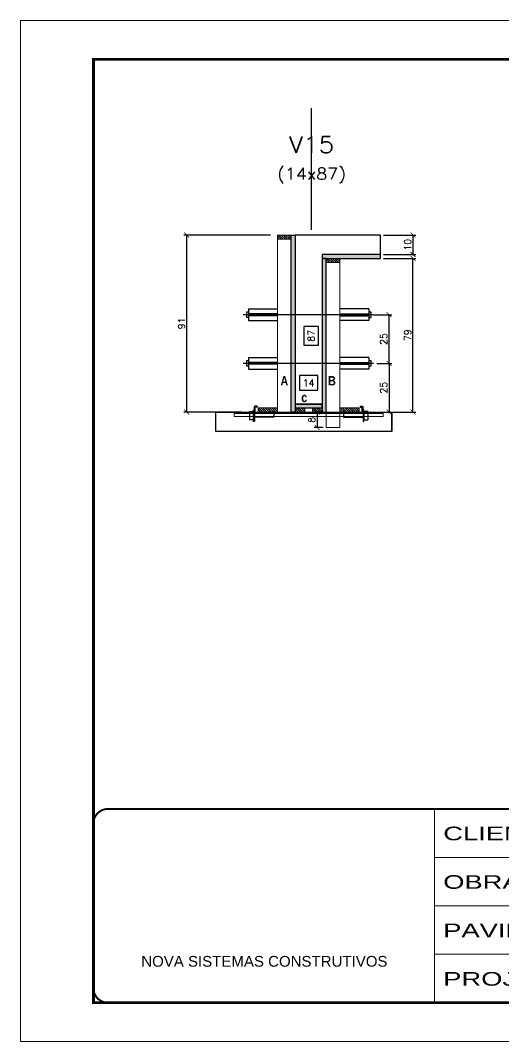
# Model space of a CAD drawing. Extents: x -10448 to -1189, y -11772 to 17235.
# Drawn here: x -8850 to -8353, y 10051 to 11101 of the extents above; entities that cross this region are included whole.
import ezdxf
from ezdxf.enums import TextEntityAlignment as Align

# ---------------------------------------------------------------- set-up
doc = ezdxf.new("R2010")
doc.units = 0
for name, pattern in [('CONTINUO', [0]), ('DASHED', [0.75, 0.5, -0.25]), ('HIDDEN', [0.375, 0.25, -0.125])]:
    doc.linetypes.add(name, pattern=pattern)
for name, color, linetype in [('barrote', 251, 'Continuous'), ('COTA', 241, 'Continuous'), ('Cota Seção (2x)', 4, 'Continuous'), ('detalhes', 4, 'Continuous'), ('Painéis', 200, 'Continuous'), ('presilha', 1, 'Continuous'), ('TENSOR', 3, 'Continuous'), ('Texto de Titulo', 7, 'Continuous'), ('Texto Qtd Sarr', 242, 'Continuous')]:
    doc.layers.add(name, color=color, linetype=linetype)
for name, color, linetype, lineweight in [('CONCRETO', 251, 'Continuous', 25), ('Folhas', 255, 'Continuous', 9), ('Hachura', 251, 'Continuous', 9), ('Madeira', 126, 'Continuous', 18), ('SARRAFO DE PRESSAO', 251, 'DASHED', 9), ('SCO-___-LAJ', 2, 'Continuous', 0), ('Texto Seção', 7, 'Continuous', 15)]:
    doc.layers.add(name, color=color, linetype=linetype, lineweight=lineweight)
doc.styles.add('ARIAL', font='arial.ttf')
doc.styles.add('Romans', font='romans.shx')
doc.styles.add('TECNICA', font='techb___.ttf', dxfattribs={"height": 10})
doc.styles.add('Tecnologia', font='')
doc.styles.get('Tecnologia').set_extended_font_data('Forgotten Futurist')
doc.dimstyles.new('Cota Seção (2x)', dxfattribs={"dimtxt": 7, "dimasz": 5, "dimexe": 3, "dimexo": 3, "dimgap": 2, "dimtad": 3, "dimdec": 1, "dimlfac": 0.5, "dimzin": 12, "dimdsep": 46, "dimtxsty": 'Romans', "dimblk": 'ARCHTICK', "dimcen": 0, "dimclrd": 4, "dimclre": 4, "dimclrt": 1, "dimadec": 1, "dimazin": 3, "dimtfac": 1, "dimtdec": 1, "dimtmove": 0, "dimatfit": 3, "dimldrblk": 'OBLIQUE', "dimfxl": 1, "dimtolj": 1, "dimtzin": 12, "dimarcsym": 0})
doc.dimstyles.new('Cota Seção interna', dxfattribs={"dimtxt": 7, "dimasz": 6, "dimexe": 0.18, "dimexo": 2, "dimgap": -4, "dimtad": 3, "dimdec": 1, "dimlfac": 0.5, "dimzin": 12, "dimdsep": 46, "dimtxsty": 'Romans', "dimblk": 'ARCHTICK', "dimcen": 0.09, "dimse1": 1, "dimse2": 1, "dimsd1": 1, "dimsd2": 1, "dimclrd": 180, "dimclre": 5, "dimclrt": 1, "dimadec": 0, "dimazin": 3, "dimtfac": 1, "dimtdec": 1, "dimtofl": 0, "dimtmove": 0, "dimatfit": 3, "dimldrblk": 'ARCHTICK', "dimfxl": 1, "dimtolj": 1, "dimtzin": 0, "dimarcsym": 0})
pattern_1 = [(315, (14355.2247, 2469.0314), (1.12253202, 1.12253202), [])]

# ---------------------------------------------------------------- blocks, each defined once
blk = doc.blocks.new('9999999999')
at = {"color": 30, "linetype": 'CONTINUO'}
for p, q in [((98564.6, 34230.2), (98564.6, 34429.4)), ((98564.6, 34379.6), (99584, 34379.6)), ((98564.6, 34329.8), (99488, 34329.8)), ((98564.6, 34280), (99488, 34280))]:
    blk.add_line(p, q, dxfattribs=at)
at = {"color": 30, "linetype": 'CONTINUO', "const_width": 2}
blk.add_lwpolyline([(99584, 34230.2), (99584, 34414.4, 0.414214), (99569, 34429.4), (98229, 34429.4, 0.414214), (98214, 34414.4), (98214, 34245.2, 0.414214), (98229, 34230.2), (99584, 34230.2)], format="xyb", dxfattribs=at)
at = {"layer": 'Folhas'}
blk.add_lwpolyline([(98139, 34190.2), (99624, 34190.2), (99624, 35240.2), (98139, 35240.2)], close=True, dxfattribs=at)
at = {"layer": 'Folhas', "color": 30, "const_width": 3}
blk.add_lwpolyline([(98214, 34230.2), (99584, 34230.2), (99584, 35200.2), (98214, 35200.2)], close=True, dxfattribs=at)
at = {"color": 7, "linetype": 'Continuous', "ltscale": 5, "style": 'ARIAL'}
blk.add_text('NOVA SISTEMAS CONSTRUTIVOS', height=11.059, dxfattribs=at).set_placement((98263.2, 34267.2))
at = {"layer": 'Folhas', "color": 7, "style": 'Tecnologia', "width": 1.5}
for s, p in [('CLIENTE:', (98573.7, 34397.2)), ('OBRA:', (98573.7, 34347.3)), ('PAVIMENTO:', (98573.7, 34297.5)), ('PROJETO:', (98573.7, 34247.7))]:
    blk.add_text(s, height=14, dxfattribs=at).set_placement(p)
blk = doc.blocks.new('_ArchTick')
at = {"color": 0, "linetype": 'ByBlock', "const_width": 0.15}
blk.add_lwpolyline([(-0.5, -0.5), (0.5, 0.5)], dxfattribs=at)
blk = doc.blocks.new('*D633')
at = {"layer": 'COTA', "color": 4, "lineweight": -2, "transparency": 16777216}
for p, q in [((-8476.4, 10856.7), (-8443.2, 10856.7)), ((-8446.2, 10698.7), (-8446.2, 10856.7)), ((-8494, 10698.7), (-8443.2, 10698.7))]:
    blk.add_line(p, q, dxfattribs=at)
at = {"layer": 'Defpoints', "color": 0, "transparency": 16777216}
for p in [(-8479.4, 10856.7), (-8446.2, 10856.7), (-8497, 10698.7)]:
    blk.add_point(p, dxfattribs=at)
at = {"layer": 'COTA', "color": 4, "lineweight": -2, "transparency": 16777216, "xscale": 5, "yscale": 5, "zscale": 5}
for p, rotation in [((-8446.2, 10856.7), 90), ((-8446.2, 10698.7), 270)]:
    blk.add_blockref('_ArchTick', p, dxfattribs=dict(at, rotation=rotation))
at = {"layer": 'COTA', "color": 1, "transparency": 16777216, "insert": (-8451.7, 10777.7), "char_height": 7, "attachment_point": 5, "rotation": 90, "style": 'Romans'}
blk.add_mtext('\\A1;79', dxfattribs=at)
blk = doc.blocks.new('_Oblique')
at = {"color": 0, "linetype": 'ByBlock', "lineweight": -2}
blk.add_line((-0.5, -0.5), (0.5, 0.5), dxfattribs=at)
blk = doc.blocks.new('*D634')
at = {"layer": 'COTA', "color": 4, "lineweight": -2, "transparency": 16777216}
for p, q in [((-8476.4, 10880.7), (-8443.2, 10880.7)), ((-8446.2, 10880.7), (-8446.2, 10860.7)), ((-8476.4, 10860.7), (-8443.2, 10860.7))]:
    blk.add_line(p, q, dxfattribs=at)
at = {"layer": 'Defpoints', "color": 0, "transparency": 16777216}
for p in [(-8479.4, 10880.7), (-8479.4, 10860.7), (-8446.2, 10860.7)]:
    blk.add_point(p, dxfattribs=at)
at = {"layer": 'COTA', "color": 4, "lineweight": -2, "transparency": 16777216, "xscale": 5, "yscale": 5, "zscale": 5}
for p, rotation in [((-8446.2, 10880.7), 90), ((-8446.2, 10860.7), 270)]:
    blk.add_blockref('_ArchTick', p, dxfattribs=dict(at, rotation=rotation))
at = {"layer": 'COTA', "color": 1, "transparency": 16777216, "insert": (-8451.7, 10870.7), "char_height": 7, "attachment_point": 5, "rotation": 90, "style": 'Romans'}
blk.add_mtext('\\A1;10', dxfattribs=at)
blk = doc.blocks.new('*D635')
at = {"layer": 'COTA', "color": 4, "lineweight": -2, "transparency": 16777216}
for p, q in [((-8592.8, 10880.7), (-8681.7, 10880.7)), ((-8678.7, 10698.7), (-8678.7, 10880.7)), ((-8622.4, 10698.7), (-8681.7, 10698.7))]:
    blk.add_line(p, q, dxfattribs=at)
at = {"layer": 'Defpoints', "color": 0, "transparency": 16777216}
for p in [(-8678.7, 10880.7), (-8589.8, 10880.7), (-8619.4, 10698.7)]:
    blk.add_point(p, dxfattribs=at)
at = {"layer": 'COTA', "color": 4, "lineweight": -2, "transparency": 16777216, "xscale": 5, "yscale": 5, "zscale": 5}
for p, rotation in [((-8678.7, 10880.7), 90), ((-8678.7, 10698.7), 270)]:
    blk.add_blockref('_ArchTick', p, dxfattribs=dict(at, rotation=rotation))
at = {"layer": 'COTA', "color": 1, "transparency": 16777216, "insert": (-8684.2, 10789.7), "char_height": 7, "attachment_point": 5, "rotation": 90, "style": 'Romans'}
blk.add_mtext('\\A1;91', dxfattribs=at)
blk = doc.blocks.new('*D636')
at = {"layer": 'Cota Seção (2x)', "color": 180, "lineweight": -2, "transparency": 16777216}
for p, q in [((-8543.4, 10786.6), (-8558.4, 10786.6)), ((-8558.4, 10786.6), (-8558.4, 10767.3)), ((-8543.4, 10767.3), (-8543.4, 10786.6)), ((-8558.4, 10767.3), (-8543.4, 10767.3))]:
    blk.add_line(p, q, dxfattribs=at)
at = {"layer": 'Defpoints', "color": 0, "transparency": 16777216}
for p in [(-8567.4, 10880.7), (-8539.4, 10880.7), (-8567.4, 10706.7)]:
    blk.add_point(p, dxfattribs=at)
at = {"layer": 'Cota Seção (2x)', "color": 1, "transparency": 16777216, "insert": (-8550.9, 10777), "char_height": 7, "attachment_point": 5, "rotation": 90, "style": 'Romans'}
blk.add_mtext('\\A1;87', dxfattribs=at)
blk = doc.blocks.new('PRESILHA METÁLICA 1')
at = {"layer": 'presilha'}
for p, q in [((7.5, 10.6), (7.5, 19.9)), ((12, 21), (8.6, 21)), ((9, 11.6), (9, 18.9)), ((12, 19.5), (9.6, 19.5)), ((12, 21), (12, 19.5)), ((0, 13), (6, 13)), ((0, 13), (0, 0)), ((6, 0), (0, 0)), ((6, 15.5), (7.5, 15.5)), ((6, -2.5), (6, 15.5)), ((6, 13), (6, 0)), ((7.5, 15.5), (7.5, -2.5)), ((37.5, 4.1), (7.5, 4.1)), ((37.5, 11), (9.6, 11)), ((37.5, 11), (37.5, 4.1)), ((7.5, -2.5), (6, -2.5))]:
    blk.add_line(p, q, dxfattribs=at)
for centre, radius, start, end in [((8.6, 19.9), 1.14, 90, 180), ((9.6, 18.9), 0.57, 90, 180), ((9.6, 11.6), 0.57, 180, 270)]:
    blk.add_arc(centre, radius, start, end, dxfattribs=at)
blk = doc.blocks.new('titulo1')
at = {"layer": 'Defpoints', "color": 252, "linetype": 'HIDDEN', "ltscale": 2}
blk.add_line((0, 0), (0, 125), dxfattribs=at)
at = {"layer": 'Defpoints', "style": 'Romans', "oblique": 15}
blk.add_attdef('FOLHA', text='', height=10, dxfattribs=at).set_placement((0, 15.6), align=Align.MIDDLE_CENTER)
at = {"layer": 'Texto Qtd Sarr', "color": 3, "style": 'Romans', "oblique": 15}
for tag, height, p in [('TITULO', 17, (0, 71.4)), ('SEÇÃO', 12, (0, 41.5))]:
    blk.add_attdef(tag, text='', height=height, dxfattribs=at).set_placement(p, align=Align.MIDDLE_CENTER)
blk = doc.blocks.new('*D654')
at = {"layer": 'Cota Seção (2x)', "color": 180, "lineweight": -2, "transparency": 16777216}
for p, q in [((-8544.1, 10736.1), (-8562.7, 10736.1)), ((-8562.7, 10736.1), (-8562.7, 10721.1)), ((-8544.1, 10721.1), (-8544.1, 10736.1)), ((-8562.7, 10721.1), (-8544.1, 10721.1))]:
    blk.add_line(p, q, dxfattribs=at)
at = {"layer": 'Defpoints', "color": 0, "transparency": 16777216}
for p in [(-8567.4, 10717.1), (-8567.4, 10706.7), (-8539.4, 10706.7)]:
    blk.add_point(p, dxfattribs=at)
at = {"layer": 'Cota Seção (2x)', "color": 1, "transparency": 16777216, "insert": (-8553.4, 10728.6), "char_height": 7, "attachment_point": 5, "style": 'Romans'}
blk.add_mtext('\\A1;14', dxfattribs=at)
blk = doc.blocks.new('*D659')
at = {"layer": 'COTA', "color": 4, "lineweight": -2, "transparency": 16777216}
for p, q in [((-8483.4, 10748.7), (-8467.8, 10748.7)), ((-8470.8, 10748.7), (-8470.8, 10698.7)), ((-8498.4, 10698.7), (-8467.8, 10698.7))]:
    blk.add_line(p, q, dxfattribs=at)
at = {"layer": 'Defpoints', "color": 0, "transparency": 16777216}
for p in [(-8486.4, 10748.7), (-8501.4, 10698.7), (-8470.8, 10698.7)]:
    blk.add_point(p, dxfattribs=at)
at = {"layer": 'COTA', "color": 4, "lineweight": -2, "transparency": 16777216, "xscale": 5, "yscale": 5, "zscale": 5}
for p, rotation in [((-8470.8, 10748.7), 90), ((-8470.8, 10698.7), 270)]:
    blk.add_blockref('_ArchTick', p, dxfattribs=dict(at, rotation=rotation))
at = {"layer": 'COTA', "color": 1, "transparency": 16777216, "insert": (-8476.3, 10723.7), "char_height": 7, "attachment_point": 5, "rotation": 90, "style": 'Romans'}
blk.add_mtext('\\A1;25', dxfattribs=at)
blk = doc.blocks.new('*D660')
at = {"layer": 'COTA', "color": 4, "lineweight": -2, "transparency": 16777216}
for p, q in [((-8486.4, 10798.7), (-8467.8, 10798.7)), ((-8470.8, 10748.7), (-8470.8, 10798.7)), ((-8483.4, 10748.7), (-8467.8, 10748.7))]:
    blk.add_line(p, q, dxfattribs=at)
at = {"layer": 'Defpoints', "color": 0, "transparency": 16777216}
for p in [(-8489.4, 10798.7), (-8470.8, 10798.7), (-8486.4, 10748.7)]:
    blk.add_point(p, dxfattribs=at)
at = {"layer": 'COTA', "color": 4, "lineweight": -2, "transparency": 16777216, "xscale": 5, "yscale": 5, "zscale": 5}
for p, rotation in [((-8470.8, 10798.7), 90), ((-8470.8, 10748.7), 270)]:
    blk.add_blockref('_ArchTick', p, dxfattribs=dict(at, rotation=rotation))
at = {"layer": 'COTA', "color": 1, "transparency": 16777216, "insert": (-8476.3, 10773.7), "char_height": 7, "attachment_point": 5, "rotation": 90, "style": 'Romans'}
blk.add_mtext('\\A1;25', dxfattribs=at)
blk = doc.blocks.new('*D699')
at = {"layer": 'COTA', "color": 4, "lineweight": -2, "transparency": 16777216}
for p, q in [((-8538.4, 10698.7), (-8547.7, 10698.7)), ((-8544.7, 10698.7), (-8544.7, 10682.7)), ((-8538.4, 10682.7), (-8547.7, 10682.7))]:
    blk.add_line(p, q, dxfattribs=at)
at = {"layer": 'Defpoints', "color": 0, "transparency": 16777216}
for p in [(-8535.4, 10698.7), (-8544.7, 10682.7), (-8535.4, 10682.7)]:
    blk.add_point(p, dxfattribs=at)
at = {"layer": 'COTA', "color": 4, "lineweight": -2, "transparency": 16777216, "xscale": 5, "yscale": 5, "zscale": 5}
for p, rotation in [((-8544.7, 10698.7), 90), ((-8544.7, 10682.7), 270)]:
    blk.add_blockref('_ArchTick', p, dxfattribs=dict(at, rotation=rotation))
at = {"layer": 'COTA', "color": 1, "transparency": 16777216, "insert": (-8550.2, 10690.7), "char_height": 7, "attachment_point": 5, "rotation": 90, "style": 'Romans'}
blk.add_mtext('\\A1;8', dxfattribs=at)

msp = doc.modelspace()

# ---------------------------------------------------------------- hatches: boundary and pattern name
at = {"layer": 'Hachura'}
h = msp.add_hatch(dxfattribs=at)
h.set_pattern_fill('ANSI31', color=256, scale=0.5, angle=270, style=0)
h.set_pattern_definition([(315, (14373.2247, 2646.6314), (1.12253202, 1.12253202), [])])
h.paths.add_polyline_path([(-8571.4, 10876.28), (-8571.4, 10880.68), (-8585.4, 10880.68), (-8585.4, 10876.28)])
h = msp.add_hatch(color=256, dxfattribs=at)
h.dxf.hatch_style = 1
h.paths.add_polyline_path([(-8571.4, 10880.68), (-8567.4, 10880.68), (-8567.4, 10698.68), (-8571.4, 10698.68)])
h = msp.add_hatch(color=256, dxfattribs=at)
h.dxf.hatch_style = 1
h.paths.add_polyline_path([(-8479.4, 10856.68), (-8479.4, 10860.68), (-8539.4, 10860.68), (-8539.4, 10856.68)])
h = msp.add_hatch(color=256, dxfattribs=at)
h.dxf.hatch_style = 1
h.paths.add_polyline_path([(-8535.4, 10856.68), (-8539.4, 10856.68), (-8539.4, 10698.68), (-8535.4, 10698.68)])
h = msp.add_hatch(dxfattribs=at)
h.set_pattern_fill('ANSI31', color=256, scale=0.5, angle=270, style=0)
h.set_pattern_definition([(315, (14392.0247, 2622.6314), (1.12253202, 1.12253202), [])])
h.paths.add_polyline_path([(-8535.4, 10852.28), (-8535.4, 10856.68), (-8521.4, 10856.68), (-8521.4, 10852.28)])
h = msp.add_hatch(dxfattribs=at)
h.set_pattern_fill('ANSI31', color=256, scale=0.5, angle=270, style=0)
h.set_pattern_definition([(315, (14379.2247, 2469.0314), (1.12253202, 1.12253202), [])])
h.paths.add_polyline_path([(-8605.4, 10698.68), (-8605.4, 10703.08), (-8585.4, 10703.08), (-8585.4, 10698.68)])
h = msp.add_hatch(color=256, dxfattribs=at)
h.dxf.hatch_style = 1
h.paths.add_polyline_path([(-8539.4, 10703.08), (-8539.4, 10706.68), (-8567.4, 10706.68), (-8567.4, 10703.08)])
h = msp.add_hatch(dxfattribs=at)
h.set_pattern_fill('ANSI31', color=256, scale=0.5, angle=270, style=0)
h.set_pattern_definition(pattern_1)
h.paths.add_polyline_path([(-8557.4, 10698.68), (-8557.4, 10703.08), (-8567.4, 10703.08), (-8567.4, 10698.68)])
h = msp.add_hatch(dxfattribs=at)
h.set_pattern_fill('ANSI31', color=256, scale=0.5, angle=270, style=0)
h.set_pattern_definition(pattern_1)
h.paths.add_polyline_path([(-8549.4, 10698.68), (-8549.4, 10703.08), (-8539.4, 10703.08), (-8539.4, 10698.68)])
h = msp.add_hatch(dxfattribs=at)
h.set_pattern_fill('ANSI31', color=256, scale=0.5, angle=270, style=0)
h.set_pattern_definition([(315, (14389.2247, 2469.0314), (1.12253202, 1.12253202), [])])
h.paths.add_polyline_path([(-8501.4, 10698.68), (-8501.4, 10703.08), (-8521.4, 10703.08), (-8521.4, 10698.68)])

# ---------------------------------------------------------------- linework, layer by layer
at = {"ltscale": 3}
for p, q in [((-8615.4, 10804.73), (-8615.4, 10792.73)), ((-8615.4, 10804.73), (-8585.4, 10804.73)), ((-8491.4, 10804.73), (-8521.4, 10804.73)), ((-8491.4, 10804.73), (-8491.4, 10792.73)), ((-8617.4, 10801.73), (-8617.4, 10795.73)), ((-8617.4, 10801.73), (-8615.4, 10801.73)), ((-8615.4, 10795.73), (-8617.4, 10795.73)), ((-8585.4, 10799.73), (-8615.4, 10799.73)), ((-8585.4, 10797.73), (-8615.4, 10797.73)), ((-8521.4, 10799.73), (-8491.4, 10799.73)), ((-8521.4, 10797.73), (-8491.4, 10797.73)), ((-8491.4, 10801.73), (-8489.4, 10801.73)), ((-8491.4, 10795.73), (-8489.4, 10795.73)), ((-8489.4, 10801.73), (-8489.4, 10795.73)), ((-8615.4, 10792.73), (-8585.4, 10792.73)), ((-8491.4, 10792.73), (-8521.4, 10792.73)), ((-8615.4, 10754.73), (-8615.4, 10742.73)), ((-8615.4, 10754.73), (-8585.4, 10754.73)), ((-8491.4, 10754.73), (-8521.4, 10754.73)), ((-8491.4, 10754.73), (-8491.4, 10742.73)), ((-8617.4, 10751.73), (-8617.4, 10745.73)), ((-8617.4, 10751.73), (-8615.4, 10751.73)), ((-8615.4, 10745.73), (-8617.4, 10745.73)), ((-8585.4, 10749.73), (-8615.4, 10749.73)), ((-8585.4, 10747.73), (-8615.4, 10747.73)), ((-8615.4, 10742.73), (-8585.4, 10742.73)), ((-8521.4, 10749.73), (-8491.4, 10749.73)), ((-8521.4, 10747.73), (-8491.4, 10747.73)), ((-8491.4, 10742.73), (-8521.4, 10742.73)), ((-8491.4, 10751.73), (-8489.4, 10751.73)), ((-8491.4, 10745.73), (-8489.4, 10745.73)), ((-8489.4, 10751.73), (-8489.4, 10745.73))]:
    msp.add_line(p, q, dxfattribs=at)
at = {"layer": 'barrote'}
msp.add_lwpolyline([(-8467.94, 10678.68), (-8648.72, 10678.68), (-8648.72, 10698.68), (-8467.94, 10698.68)], close=True, dxfattribs=at)
at = {"layer": 'CONCRETO'}
for p, q in [((-8567.4, 10880.68), (-8567.4, 10706.68)), ((-8539.4, 10880.68), (-8567.4, 10880.68)), ((-8479.4, 10880.68), (-8539.4, 10880.68)), ((-8479.4, 10860.68), (-8479.4, 10880.68)), ((-8479.4, 10860.68), (-8539.4, 10860.68)), ((-8539.4, 10860.68), (-8539.4, 10706.68)), ((-8567.4, 10706.68), (-8539.4, 10706.68)), ((-8585.4, 10698.68), (-8585.4, 10698.68)), ((-8567.4, 10698.68), (-8567.4, 10698.68)), ((-8521.4, 10698.68), (-8521.4, 10698.68))]:
    msp.add_line(p, q, dxfattribs=at)
at = {"layer": 'detalhes', "color": 250}
msp.add_line((-8467.94, 10678.68), (-8467.94, 10698.68), dxfattribs=at)
at = {"layer": 'Madeira'}
for points in [[(-8571.4, 10876.28), (-8571.4, 10880.68), (-8585.4, 10880.68), (-8585.4, 10876.28)], [(-8571.4, 10880.68), (-8585.4, 10880.68), (-8585.4, 10698.68), (-8571.4, 10698.68)], [(-8535.4, 10852.28), (-8535.4, 10856.68), (-8521.4, 10856.68), (-8521.4, 10852.28)], [(-8535.4, 10856.68), (-8521.4, 10856.68), (-8521.4, 10682.68), (-8535.4, 10682.68)], [(-8605.4, 10698.68), (-8605.4, 10703.08), (-8585.4, 10703.08), (-8585.4, 10698.68)], [(-8557.4, 10698.68), (-8557.4, 10703.08), (-8567.4, 10703.08), (-8567.4, 10698.68)], [(-8549.4, 10698.68), (-8549.4, 10703.08), (-8539.4, 10703.08), (-8539.4, 10698.68)], [(-8501.4, 10698.68), (-8501.4, 10703.08), (-8521.4, 10703.08), (-8521.4, 10698.68)]]:
    msp.add_lwpolyline(points, close=True, dxfattribs=at)
at = {"layer": 'Painéis'}
for points in [[(-8571.4, 10880.68), (-8567.4, 10880.68), (-8567.4, 10698.68), (-8571.4, 10698.68)], [(-8479.4, 10856.68), (-8479.4, 10860.68), (-8539.4, 10860.68), (-8539.4, 10856.68)], [(-8535.4, 10856.68), (-8539.4, 10856.68), (-8539.4, 10698.68), (-8535.4, 10698.68)], [(-8539.4, 10703.08), (-8539.4, 10706.68), (-8567.4, 10706.68), (-8567.4, 10703.08)]]:
    msp.add_lwpolyline(points, close=True, dxfattribs=at)
at = {"layer": 'SCO-___-LAJ', "color": 1}
msp.add_lwpolyline([(-8476.94, 10697.34), (-8629.85, 10697.34), (-8629.85, 10694.14), (-8476.94, 10694.14)], close=True, dxfattribs=at)
at = {"layer": 'TENSOR', "linetype": 'HIDDEN', "ltscale": 0.5}
for p, q in [((-8486.4, 10798.73), (-8620.7, 10798.73)), ((-8486.4, 10748.73), (-8620.7, 10748.73))]:
    msp.add_line(p, q, dxfattribs=at)

# ---------------------------------------------------------------- block references
at = {"layer": 'presilha', "yscale": 0.6666666666666666, "zscale": 0.6666666666666666}
for p, xscale in [((-8614.26, 10690.71), 0.6666666666666666), ((-8492.53, 10690.71), -0.6666666666666666)]:
    msp.add_blockref('PRESILHA METÁLICA 1', p, dxfattribs=dict(at, xscale=xscale))
at = {"layer": 'SARRAFO DE PRESSAO', "color": 6, "linetype": 'ByBlock'}
msp.add_blockref('9999999999', (-106988.76, -24138.85), dxfattribs=at)
at = {"layer": 'Texto Seção'}
ref = msp.add_blockref('titulo1', (-8550.39, 10886.15), dxfattribs=at)
ref.add_attrib('TITULO', 'V15', dxfattribs={"layer": 'Texto de Titulo', "color": 7, "height": 17, "style": 'Romans', "width": 1.1}).set_placement((-8550.39, 10973.65), align=Align.MIDDLE_CENTER)
ref.add_attrib('SEÇÃO', '(14x87)', dxfattribs={"layer": 'Texto de Titulo', "color": 7, "height": 12, "style": 'Romans', "width": 1.1}).set_placement((-8550.39, 10943.65), align=Align.MIDDLE_CENTER)

# ---------------------------------------------------------------- texts
at = {"layer": 'detalhes', "style": 'TECNICA'}
for s, p in [('A', (-8582.4, 10726)), ('B', (-8533.46, 10726.01)), ('c', (-8561.1, 10708.91))]:
    msp.add_text(s, height=9.6, dxfattribs=at).set_placement(p)

# ---------------------------------------------------------------- dimensions: what is measured, and where the dimension line sits
at = {"layer": 'COTA'}
for base, p1, p2, picture, middle in [((-8678.67, 10880.68), (-8619.4, 10698.68), (-8589.8, 10880.68), '*D635', (-8684.17, 10789.68)), ((-8446.19, 10860.68), (-8479.4, 10880.68), (-8479.4, 10860.68), '*D634', (-8451.69, 10870.68)), ((-8446.19, 10856.68), (-8497, 10698.68), (-8479.4, 10856.68), '*D633', (-8451.69, 10777.68)), ((-8470.84, 10798.73), (-8486.4, 10748.73), (-8489.4, 10798.73), '*D660', (-8476.34, 10773.73)), ((-8470.84, 10698.68), (-8486.4, 10748.73), (-8501.4, 10698.68), '*D659', (-8476.34, 10723.7)), ((-8544.66, 10682.68), (-8535.4, 10698.68), (-8535.4, 10682.68), '*D699', (-8550.16, 10690.68))]:
    dim = msp.add_linear_dim(base=base, p1=p1, p2=p2, angle=90, dimstyle='Cota Seção (2x)', dxfattribs=at)
    dim.commit()
    dim.dimension.update_dxf_attribs({"geometry": picture, "text_midpoint": middle})
at = {"layer": 'Cota Seção (2x)'}
dim = msp.add_linear_dim(base=(-8539.4, 10880.68), p1=(-8567.4, 10706.68), p2=(-8567.4, 10880.68), angle=90, dimstyle='Cota Seção interna', dxfattribs=at)
dim.commit()
dim.dimension.update_dxf_attribs({"geometry": '*D636', "text_midpoint": (-8539.4, 10776.95), "dimtype": 160})
dim = msp.add_linear_dim(base=(-8567.4, 10717.1), p1=(-8539.4, 10706.68), p2=(-8567.4, 10706.68), angle=180, dimstyle='Cota Seção interna', dxfattribs=at)
dim.commit()
dim.dimension.update_dxf_attribs({"geometry": '*D654', "text_midpoint": (-8553.4, 10728.6)})

doc.saveas('drawing.dxf')
